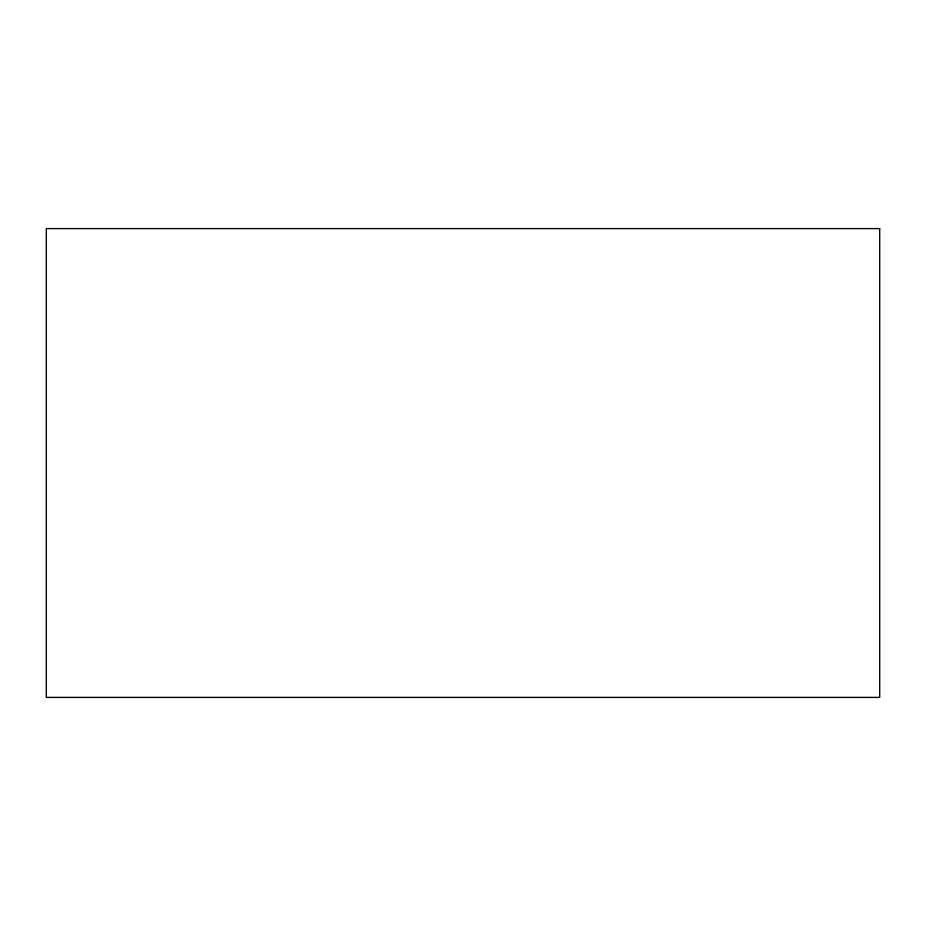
<?xml version="1.0" encoding="UTF-8"?>
<svg xmlns="http://www.w3.org/2000/svg" width="926" height="926" viewBox="0 0 926 926"><rect width="100%" height="100%" fill="white"/><g stroke="black" fill="none" stroke-linecap="round" stroke-linejoin="round"><path stroke-width="1.39" d="M879.7 228.606L46.3 228.606L46.3 697.394L879.7 697.394L879.7 228.606"/></g></svg>
